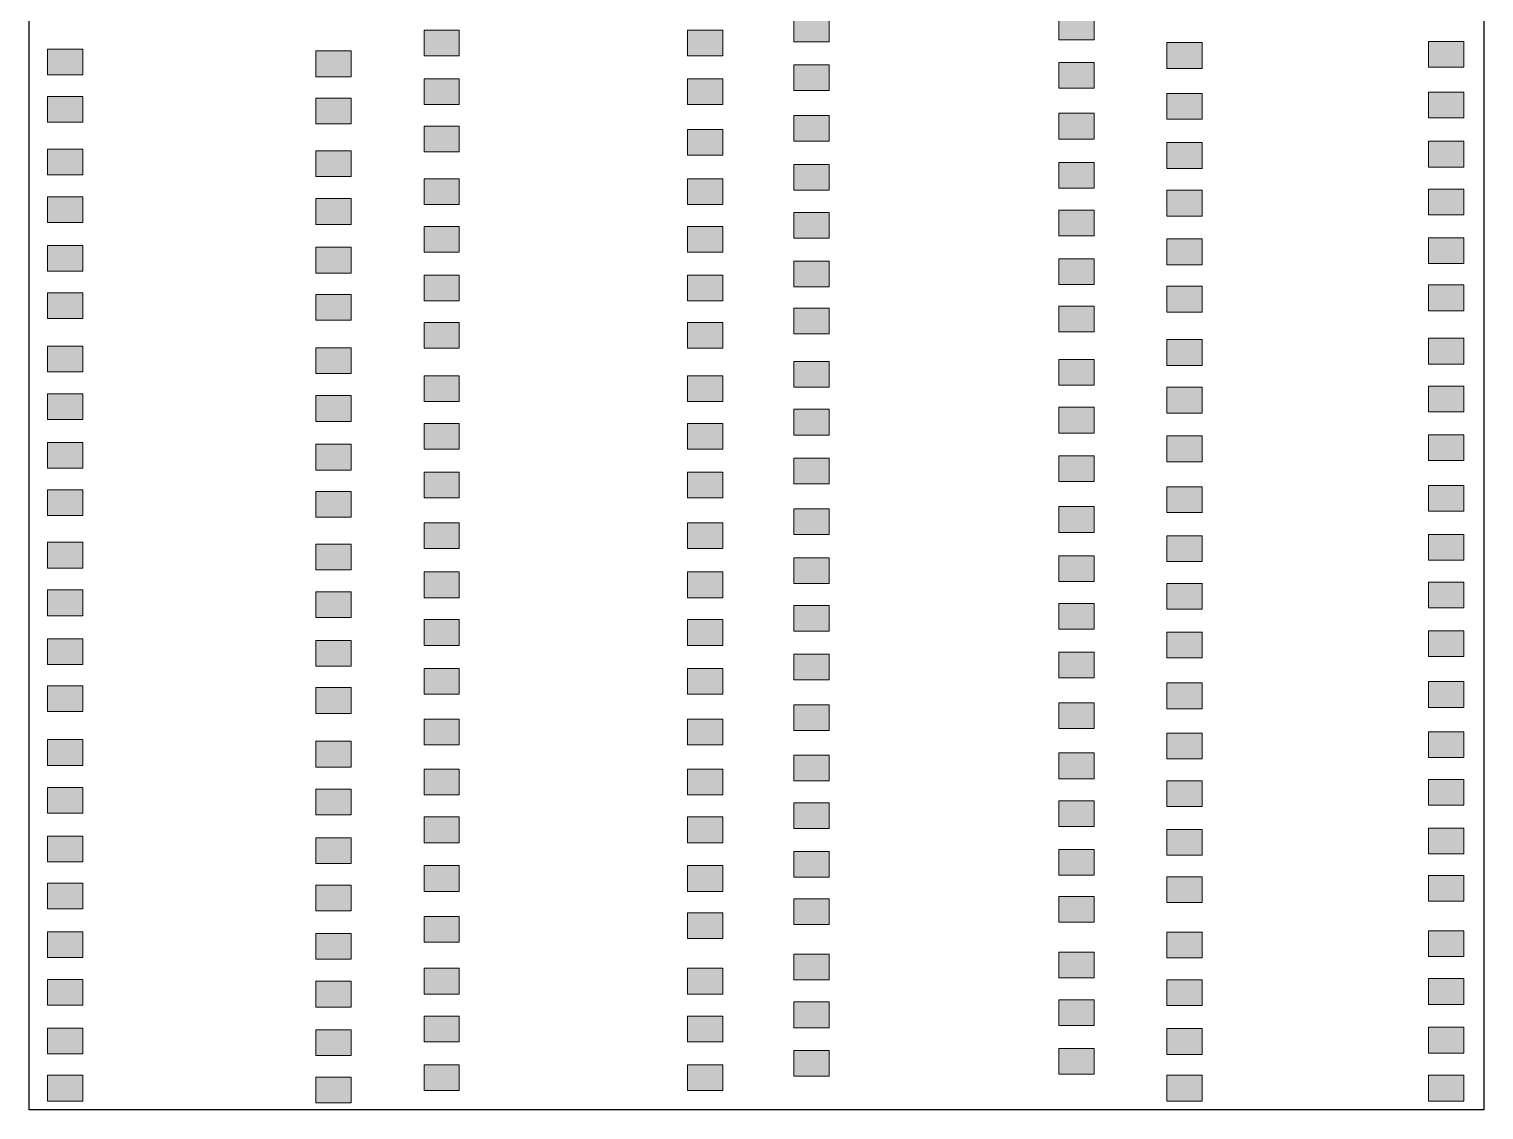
# Model space of a CAD drawing. Header units: inches. Extents: x 31 to 178, y -251 to -34.
# Drawn here: x 30.8 to 177.9, y -251.1 to -141.7 of the extents above; entities that cross this region are included whole.
import ezdxf

# ---------------------------------------------------------------- set-up
doc = ezdxf.new("R2010")
doc.units = ezdxf.units.IN
doc.header["$MEASUREMENT"] = 0
doc.layers.add('Capa 1', color=7, linetype='Continuous')
picture_1 = doc.add_image_def('image1.jpg', size_in_pixel=(572, 822))

msp = doc.modelspace()

# ---------------------------------------------------------------- hatches: boundary and pattern name
at = {"layer": 'Capa 1', "true_color": 0xfefefe}
h = msp.add_hatch(color=7, dxfattribs=at)
h.dxf.hatch_style = 2
h.paths.add_polyline_path([(111.68, -143.01), (108.11, -143.01), (108.11, -140.4), (111.68, -140.4)])
h = msp.add_hatch(color=7, dxfattribs=at)
h.dxf.hatch_style = 2
h.paths.add_polyline_path([(138.49, -142.8), (134.92, -142.8), (134.92, -140.19), (138.49, -140.19)])
h = msp.add_hatch(color=7, dxfattribs=at)
h.dxf.hatch_style = 2
h.paths.add_polyline_path([(74.28, -144.44), (70.71, -144.44), (70.71, -141.84), (74.28, -141.84)])
h = msp.add_hatch(color=7, dxfattribs=at)
h.dxf.hatch_style = 2
h.paths.add_polyline_path([(100.92, -144.44), (97.35, -144.44), (97.35, -141.84), (100.92, -141.84)])
h = msp.add_hatch(color=7, dxfattribs=at)
h.dxf.hatch_style = 2
h.paths.add_polyline_path([(36.2, -146.37), (32.63, -146.37), (32.63, -143.76), (36.2, -143.76)])
h = msp.add_hatch(color=7, dxfattribs=at)
h.dxf.hatch_style = 2
h.paths.add_polyline_path([(63.34, -146.55), (59.77, -146.55), (59.77, -143.94), (63.34, -143.94)])
h = msp.add_hatch(color=7, dxfattribs=at)
h.dxf.hatch_style = 2
h.paths.add_polyline_path([(149.42, -145.71), (145.85, -145.71), (145.85, -143.1), (149.42, -143.1)])
h = msp.add_hatch(color=7, dxfattribs=at)
h.dxf.hatch_style = 2
h.paths.add_polyline_path([(175.88, -145.58), (172.31, -145.58), (172.31, -142.97), (175.88, -142.97)])
h = msp.add_hatch(color=7, dxfattribs=at)
h.dxf.hatch_style = 2
h.paths.add_polyline_path([(111.68, -147.93), (108.11, -147.93), (108.11, -145.33), (111.68, -145.33)])
h = msp.add_hatch(color=7, dxfattribs=at)
h.dxf.hatch_style = 2
h.paths.add_polyline_path([(138.49, -147.72), (134.92, -147.72), (134.92, -145.11), (138.49, -145.11)])
h = msp.add_hatch(color=7, dxfattribs=at)
h.dxf.hatch_style = 2
h.paths.add_polyline_path([(74.28, -149.36), (70.71, -149.36), (70.71, -146.76), (74.28, -146.76)])
h = msp.add_hatch(color=7, dxfattribs=at)
h.dxf.hatch_style = 2
h.paths.add_polyline_path([(100.92, -149.36), (97.35, -149.36), (97.35, -146.76), (100.92, -146.76)])
h = msp.add_hatch(color=7, dxfattribs=at)
h.dxf.hatch_style = 2
h.paths.add_polyline_path([(36.2, -151.14), (32.63, -151.14), (32.63, -148.54), (36.2, -148.54)])
h = msp.add_hatch(color=7, dxfattribs=at)
h.dxf.hatch_style = 2
h.paths.add_polyline_path([(149.42, -150.84), (145.85, -150.84), (145.85, -148.23), (149.42, -148.23)])
h = msp.add_hatch(color=7, dxfattribs=at)
h.dxf.hatch_style = 2
h.paths.add_polyline_path([(175.88, -150.71), (172.31, -150.71), (172.31, -148.1), (175.88, -148.1)])
h = msp.add_hatch(color=7, dxfattribs=at)
h.dxf.hatch_style = 2
h.paths.add_polyline_path([(63.34, -151.32), (59.77, -151.32), (59.77, -148.72), (63.34, -148.72)])
h = msp.add_hatch(color=7, dxfattribs=at)
h.dxf.hatch_style = 2
h.paths.add_polyline_path([(74.28, -154.14), (70.71, -154.14), (70.71, -151.54), (74.28, -151.54)])
h = msp.add_hatch(color=7, dxfattribs=at)
h.dxf.hatch_style = 2
h.paths.add_polyline_path([(111.68, -153.06), (108.11, -153.06), (108.11, -150.46), (111.68, -150.46)])
h = msp.add_hatch(color=7, dxfattribs=at)
h.dxf.hatch_style = 2
h.paths.add_polyline_path([(138.49, -152.85), (134.92, -152.85), (134.92, -150.24), (138.49, -150.24)])
h = msp.add_hatch(color=7, dxfattribs=at)
h.dxf.hatch_style = 2
h.paths.add_polyline_path([(100.92, -154.5), (97.35, -154.5), (97.35, -151.89), (100.92, -151.89)])
h = msp.add_hatch(color=7, dxfattribs=at)
h.dxf.hatch_style = 2
h.paths.add_polyline_path([(36.2, -156.48), (32.63, -156.48), (32.63, -153.87), (36.2, -153.87)])
h = msp.add_hatch(color=7, dxfattribs=at)
h.dxf.hatch_style = 2
h.paths.add_polyline_path([(63.34, -156.65), (59.77, -156.65), (59.77, -154.05), (63.34, -154.05)])
h = msp.add_hatch(color=7, dxfattribs=at)
h.dxf.hatch_style = 2
h.paths.add_polyline_path([(149.42, -155.82), (145.85, -155.82), (145.85, -153.21), (149.42, -153.21)])
h = msp.add_hatch(color=7, dxfattribs=at)
h.dxf.hatch_style = 2
h.paths.add_polyline_path([(175.88, -155.69), (172.31, -155.69), (172.31, -153.08), (175.88, -153.08)])
h = msp.add_hatch(color=7, dxfattribs=at)
h.dxf.hatch_style = 2
h.paths.add_polyline_path([(111.68, -158.04), (108.11, -158.04), (108.11, -155.43), (111.68, -155.43)])
h = msp.add_hatch(color=7, dxfattribs=at)
h.dxf.hatch_style = 2
h.paths.add_polyline_path([(138.49, -157.83), (134.92, -157.83), (134.92, -155.22), (138.49, -155.22)])
h = msp.add_hatch(color=7, dxfattribs=at)
h.dxf.hatch_style = 2
h.paths.add_polyline_path([(74.28, -159.47), (70.71, -159.47), (70.71, -156.87), (74.28, -156.87)])
h = msp.add_hatch(color=7, dxfattribs=at)
h.dxf.hatch_style = 2
h.paths.add_polyline_path([(100.92, -159.47), (97.35, -159.47), (97.35, -156.87), (100.92, -156.87)])
h = msp.add_hatch(color=7, dxfattribs=at)
h.dxf.hatch_style = 2
h.paths.add_polyline_path([(36.2, -161.31), (32.63, -161.31), (32.63, -158.7), (36.2, -158.7)])
h = msp.add_hatch(color=7, dxfattribs=at)
h.dxf.hatch_style = 2
h.paths.add_polyline_path([(63.34, -161.49), (59.77, -161.49), (59.77, -158.88), (63.34, -158.88)])
h = msp.add_hatch(color=7, dxfattribs=at)
h.dxf.hatch_style = 2
h.paths.add_polyline_path([(149.42, -160.65), (145.85, -160.65), (145.85, -158.04), (149.42, -158.04)])
h = msp.add_hatch(color=7, dxfattribs=at)
h.dxf.hatch_style = 2
h.paths.add_polyline_path([(175.88, -160.52), (172.31, -160.52), (172.31, -157.91), (175.88, -157.91)])
h = msp.add_hatch(color=7, dxfattribs=at)
h.dxf.hatch_style = 2
h.paths.add_polyline_path([(111.68, -162.87), (108.11, -162.87), (108.11, -160.27), (111.68, -160.27)])
h = msp.add_hatch(color=7, dxfattribs=at)
h.dxf.hatch_style = 2
h.paths.add_polyline_path([(138.49, -162.66), (134.92, -162.66), (134.92, -160.05), (138.49, -160.05)])
h = msp.add_hatch(color=7, dxfattribs=at)
h.dxf.hatch_style = 2
h.paths.add_polyline_path([(74.28, -164.3), (70.71, -164.3), (70.71, -161.7), (74.28, -161.7)])
h = msp.add_hatch(color=7, dxfattribs=at)
h.dxf.hatch_style = 2
h.paths.add_polyline_path([(100.92, -164.3), (97.35, -164.3), (97.35, -161.7), (100.92, -161.7)])
h = msp.add_hatch(color=7, dxfattribs=at)
h.dxf.hatch_style = 2
h.paths.add_polyline_path([(149.42, -165.57), (145.85, -165.57), (145.85, -162.96), (149.42, -162.96)])
h = msp.add_hatch(color=7, dxfattribs=at)
h.dxf.hatch_style = 2
h.paths.add_polyline_path([(175.88, -165.44), (172.31, -165.44), (172.31, -162.83), (175.88, -162.83)])
h = msp.add_hatch(color=7, dxfattribs=at)
h.dxf.hatch_style = 2
h.paths.add_polyline_path([(36.2, -166.23), (32.63, -166.23), (32.63, -163.62), (36.2, -163.62)])
h = msp.add_hatch(color=7, dxfattribs=at)
h.dxf.hatch_style = 2
h.paths.add_polyline_path([(63.34, -166.41), (59.77, -166.41), (59.77, -163.8), (63.34, -163.8)])
h = msp.add_hatch(color=7, dxfattribs=at)
h.dxf.hatch_style = 2
h.paths.add_polyline_path([(111.68, -167.79), (108.11, -167.79), (108.11, -165.19), (111.68, -165.19)])
h = msp.add_hatch(color=7, dxfattribs=at)
h.dxf.hatch_style = 2
h.paths.add_polyline_path([(138.49, -167.58), (134.92, -167.58), (134.92, -164.98), (138.49, -164.98)])
h = msp.add_hatch(color=7, dxfattribs=at)
h.dxf.hatch_style = 2
h.paths.add_polyline_path([(74.28, -169.23), (70.71, -169.23), (70.71, -166.62), (74.28, -166.62)])
h = msp.add_hatch(color=7, dxfattribs=at)
h.dxf.hatch_style = 2
h.paths.add_polyline_path([(100.92, -169.23), (97.35, -169.23), (97.35, -166.62), (100.92, -166.62)])
h = msp.add_hatch(color=7, dxfattribs=at)
h.dxf.hatch_style = 2
h.paths.add_polyline_path([(149.42, -170.35), (145.85, -170.35), (145.85, -167.74), (149.42, -167.74)])
h = msp.add_hatch(color=7, dxfattribs=at)
h.dxf.hatch_style = 2
h.paths.add_polyline_path([(175.88, -170.22), (172.31, -170.22), (172.31, -167.61), (175.88, -167.61)])
h = msp.add_hatch(color=7, dxfattribs=at)
h.dxf.hatch_style = 2
h.paths.add_polyline_path([(36.2, -171.01), (32.63, -171.01), (32.63, -168.4), (36.2, -168.4)])
h = msp.add_hatch(color=7, dxfattribs=at)
h.dxf.hatch_style = 2
h.paths.add_polyline_path([(63.34, -171.19), (59.77, -171.19), (59.77, -168.58), (63.34, -168.58)])
h = msp.add_hatch(color=7, dxfattribs=at)
h.dxf.hatch_style = 2
h.paths.add_polyline_path([(111.68, -172.57), (108.11, -172.57), (108.11, -169.97), (111.68, -169.97)])
h = msp.add_hatch(color=7, dxfattribs=at)
h.dxf.hatch_style = 2
h.paths.add_polyline_path([(138.49, -172.36), (134.92, -172.36), (134.92, -169.75), (138.49, -169.75)])
h = msp.add_hatch(color=7, dxfattribs=at)
h.dxf.hatch_style = 2
h.paths.add_polyline_path([(74.28, -174.01), (70.71, -174.01), (70.71, -171.4), (74.28, -171.4)])
h = msp.add_hatch(color=7, dxfattribs=at)
h.dxf.hatch_style = 2
h.paths.add_polyline_path([(100.92, -174.01), (97.35, -174.01), (97.35, -171.4), (100.92, -171.4)])
h = msp.add_hatch(color=7, dxfattribs=at)
h.dxf.hatch_style = 2
h.paths.add_polyline_path([(149.42, -175.75), (145.85, -175.75), (145.85, -173.14), (149.42, -173.14)])
h = msp.add_hatch(color=7, dxfattribs=at)
h.dxf.hatch_style = 2
h.paths.add_polyline_path([(175.88, -175.62), (172.31, -175.62), (172.31, -173.01), (175.88, -173.01)])
h = msp.add_hatch(color=7, dxfattribs=at)
h.dxf.hatch_style = 2
h.paths.add_polyline_path([(36.2, -176.4), (32.63, -176.4), (32.63, -173.8), (36.2, -173.8)])
h = msp.add_hatch(color=7, dxfattribs=at)
h.dxf.hatch_style = 2
h.paths.add_polyline_path([(63.34, -176.58), (59.77, -176.58), (59.77, -173.98), (63.34, -173.98)])
h = msp.add_hatch(color=7, dxfattribs=at)
h.dxf.hatch_style = 2
h.paths.add_polyline_path([(111.68, -177.97), (108.11, -177.97), (108.11, -175.36), (111.68, -175.36)])
h = msp.add_hatch(color=7, dxfattribs=at)
h.dxf.hatch_style = 2
h.paths.add_polyline_path([(138.49, -177.76), (134.92, -177.76), (134.92, -175.15), (138.49, -175.15)])
h = msp.add_hatch(color=7, dxfattribs=at)
h.dxf.hatch_style = 2
h.paths.add_polyline_path([(74.28, -179.4), (70.71, -179.4), (70.71, -176.8), (74.28, -176.8)])
h = msp.add_hatch(color=7, dxfattribs=at)
h.dxf.hatch_style = 2
h.paths.add_polyline_path([(100.92, -179.4), (97.35, -179.4), (97.35, -176.8), (100.92, -176.8)])
h = msp.add_hatch(color=7, dxfattribs=at)
h.dxf.hatch_style = 2
h.paths.add_polyline_path([(149.42, -180.58), (145.85, -180.58), (145.85, -177.97), (149.42, -177.97)])
h = msp.add_hatch(color=7, dxfattribs=at)
h.dxf.hatch_style = 2
h.paths.add_polyline_path([(175.88, -180.45), (172.31, -180.45), (172.31, -177.84), (175.88, -177.84)])
h = msp.add_hatch(color=7, dxfattribs=at)
h.dxf.hatch_style = 2
h.paths.add_polyline_path([(36.2, -181.24), (32.63, -181.24), (32.63, -178.63), (36.2, -178.63)])
h = msp.add_hatch(color=7, dxfattribs=at)
h.dxf.hatch_style = 2
h.paths.add_polyline_path([(63.34, -181.41), (59.77, -181.41), (59.77, -178.81), (63.34, -178.81)])
h = msp.add_hatch(color=7, dxfattribs=at)
h.dxf.hatch_style = 2
h.paths.add_polyline_path([(111.68, -182.8), (108.11, -182.8), (108.11, -180.19), (111.68, -180.19)])
h = msp.add_hatch(color=7, dxfattribs=at)
h.dxf.hatch_style = 2
h.paths.add_polyline_path([(138.49, -182.59), (134.92, -182.59), (134.92, -179.98), (138.49, -179.98)])
h = msp.add_hatch(color=7, dxfattribs=at)
h.dxf.hatch_style = 2
h.paths.add_polyline_path([(74.28, -184.23), (70.71, -184.23), (70.71, -181.63), (74.28, -181.63)])
h = msp.add_hatch(color=7, dxfattribs=at)
h.dxf.hatch_style = 2
h.paths.add_polyline_path([(100.92, -184.23), (97.35, -184.23), (97.35, -181.63), (100.92, -181.63)])
h = msp.add_hatch(color=7, dxfattribs=at)
h.dxf.hatch_style = 2
h.paths.add_polyline_path([(36.2, -186.16), (32.63, -186.16), (32.63, -183.55), (36.2, -183.55)])
h = msp.add_hatch(color=7, dxfattribs=at)
h.dxf.hatch_style = 2
h.paths.add_polyline_path([(63.34, -186.34), (59.77, -186.34), (59.77, -183.73), (63.34, -183.73)])
h = msp.add_hatch(color=7, dxfattribs=at)
h.dxf.hatch_style = 2
h.paths.add_polyline_path([(149.42, -185.5), (145.85, -185.5), (145.85, -182.89), (149.42, -182.89)])
h = msp.add_hatch(color=7, dxfattribs=at)
h.dxf.hatch_style = 2
h.paths.add_polyline_path([(175.88, -185.37), (172.31, -185.37), (172.31, -182.76), (175.88, -182.76)])
h = msp.add_hatch(color=7, dxfattribs=at)
h.dxf.hatch_style = 2
h.paths.add_polyline_path([(111.68, -187.72), (108.11, -187.72), (108.11, -185.12), (111.68, -185.12)])
h = msp.add_hatch(color=7, dxfattribs=at)
h.dxf.hatch_style = 2
h.paths.add_polyline_path([(138.49, -187.51), (134.92, -187.51), (134.92, -184.9), (138.49, -184.9)])
h = msp.add_hatch(color=7, dxfattribs=at)
h.dxf.hatch_style = 2
h.paths.add_polyline_path([(74.28, -189.16), (70.71, -189.16), (70.71, -186.55), (74.28, -186.55)])
h = msp.add_hatch(color=7, dxfattribs=at)
h.dxf.hatch_style = 2
h.paths.add_polyline_path([(100.92, -189.16), (97.35, -189.16), (97.35, -186.55), (100.92, -186.55)])
h = msp.add_hatch(color=7, dxfattribs=at)
h.dxf.hatch_style = 2
h.paths.add_polyline_path([(36.2, -190.94), (32.63, -190.94), (32.63, -188.33), (36.2, -188.33)])
h = msp.add_hatch(color=7, dxfattribs=at)
h.dxf.hatch_style = 2
h.paths.add_polyline_path([(149.42, -190.63), (145.85, -190.63), (145.85, -188.02), (149.42, -188.02)])
h = msp.add_hatch(color=7, dxfattribs=at)
h.dxf.hatch_style = 2
h.paths.add_polyline_path([(175.88, -190.5), (172.31, -190.5), (172.31, -187.89), (175.88, -187.89)])
h = msp.add_hatch(color=7, dxfattribs=at)
h.dxf.hatch_style = 2
h.paths.add_polyline_path([(63.34, -191.12), (59.77, -191.12), (59.77, -188.51), (63.34, -188.51)])
h = msp.add_hatch(color=7, dxfattribs=at)
h.dxf.hatch_style = 2
h.paths.add_polyline_path([(111.68, -192.85), (108.11, -192.85), (108.11, -190.25), (111.68, -190.25)])
h = msp.add_hatch(color=7, dxfattribs=at)
h.dxf.hatch_style = 2
h.paths.add_polyline_path([(138.49, -192.64), (134.92, -192.64), (134.92, -190.04), (138.49, -190.04)])
h = msp.add_hatch(color=7, dxfattribs=at)
h.dxf.hatch_style = 2
h.paths.add_polyline_path([(74.28, -194.29), (70.71, -194.29), (70.71, -191.68), (74.28, -191.68)])
h = msp.add_hatch(color=7, dxfattribs=at)
h.dxf.hatch_style = 2
h.paths.add_polyline_path([(100.92, -194.29), (97.35, -194.29), (97.35, -191.68), (100.92, -191.68)])
h = msp.add_hatch(color=7, dxfattribs=at)
h.dxf.hatch_style = 2
h.paths.add_polyline_path([(36.2, -196.25), (32.63, -196.25), (32.63, -193.64), (36.2, -193.64)])
h = msp.add_hatch(color=7, dxfattribs=at)
h.dxf.hatch_style = 2
h.paths.add_polyline_path([(63.34, -196.43), (59.77, -196.43), (59.77, -193.82), (63.34, -193.82)])
h = msp.add_hatch(color=7, dxfattribs=at)
h.dxf.hatch_style = 2
h.paths.add_polyline_path([(149.42, -195.59), (145.85, -195.59), (145.85, -192.98), (149.42, -192.98)])
h = msp.add_hatch(color=7, dxfattribs=at)
h.dxf.hatch_style = 2
h.paths.add_polyline_path([(175.88, -195.46), (172.31, -195.46), (172.31, -192.85), (175.88, -192.85)])
h = msp.add_hatch(color=7, dxfattribs=at)
h.dxf.hatch_style = 2
h.paths.add_polyline_path([(111.68, -197.81), (108.11, -197.81), (108.11, -195.21), (111.68, -195.21)])
h = msp.add_hatch(color=7, dxfattribs=at)
h.dxf.hatch_style = 2
h.paths.add_polyline_path([(138.49, -197.6), (134.92, -197.6), (134.92, -195), (138.49, -195)])
h = msp.add_hatch(color=7, dxfattribs=at)
h.dxf.hatch_style = 2
h.paths.add_polyline_path([(74.28, -199.25), (70.71, -199.25), (70.71, -196.64), (74.28, -196.64)])
h = msp.add_hatch(color=7, dxfattribs=at)
h.dxf.hatch_style = 2
h.paths.add_polyline_path([(100.92, -199.25), (97.35, -199.25), (97.35, -196.64), (100.92, -196.64)])
h = msp.add_hatch(color=7, dxfattribs=at)
h.dxf.hatch_style = 2
h.paths.add_polyline_path([(36.2, -201.08), (32.63, -201.08), (32.63, -198.47), (36.2, -198.47)])
h = msp.add_hatch(color=7, dxfattribs=at)
h.dxf.hatch_style = 2
h.paths.add_polyline_path([(63.34, -201.26), (59.77, -201.26), (59.77, -198.65), (63.34, -198.65)])
h = msp.add_hatch(color=7, dxfattribs=at)
h.dxf.hatch_style = 2
h.paths.add_polyline_path([(149.42, -200.42), (145.85, -200.42), (145.85, -197.82), (149.42, -197.82)])
h = msp.add_hatch(color=7, dxfattribs=at)
h.dxf.hatch_style = 2
h.paths.add_polyline_path([(175.88, -200.29), (172.31, -200.29), (172.31, -197.69), (175.88, -197.69)])
h = msp.add_hatch(color=7, dxfattribs=at)
h.dxf.hatch_style = 2
h.paths.add_polyline_path([(111.68, -202.65), (108.11, -202.65), (108.11, -200.04), (111.68, -200.04)])
h = msp.add_hatch(color=7, dxfattribs=at)
h.dxf.hatch_style = 2
h.paths.add_polyline_path([(138.49, -202.43), (134.92, -202.43), (134.92, -199.83), (138.49, -199.83)])
h = msp.add_hatch(color=7, dxfattribs=at)
h.dxf.hatch_style = 2
h.paths.add_polyline_path([(74.28, -204.08), (70.71, -204.08), (70.71, -201.47), (74.28, -201.47)])
h = msp.add_hatch(color=7, dxfattribs=at)
h.dxf.hatch_style = 2
h.paths.add_polyline_path([(100.92, -204.08), (97.35, -204.08), (97.35, -201.47), (100.92, -201.47)])
h = msp.add_hatch(color=7, dxfattribs=at)
h.dxf.hatch_style = 2
h.paths.add_polyline_path([(149.42, -205.34), (145.85, -205.34), (145.85, -202.74), (149.42, -202.74)])
h = msp.add_hatch(color=7, dxfattribs=at)
h.dxf.hatch_style = 2
h.paths.add_polyline_path([(175.88, -205.21), (172.31, -205.21), (172.31, -202.61), (175.88, -202.61)])
h = msp.add_hatch(color=7, dxfattribs=at)
h.dxf.hatch_style = 2
h.paths.add_polyline_path([(36.2, -206), (32.63, -206), (32.63, -203.4), (36.2, -203.4)])
h = msp.add_hatch(color=7, dxfattribs=at)
h.dxf.hatch_style = 2
h.paths.add_polyline_path([(63.34, -206.18), (59.77, -206.18), (59.77, -203.58), (63.34, -203.58)])
h = msp.add_hatch(color=7, dxfattribs=at)
h.dxf.hatch_style = 2
h.paths.add_polyline_path([(111.68, -207.57), (108.11, -207.57), (108.11, -204.96), (111.68, -204.96)])
h = msp.add_hatch(color=7, dxfattribs=at)
h.dxf.hatch_style = 2
h.paths.add_polyline_path([(138.49, -207.36), (134.92, -207.36), (134.92, -204.75), (138.49, -204.75)])
h = msp.add_hatch(color=7, dxfattribs=at)
h.dxf.hatch_style = 2
h.paths.add_polyline_path([(74.28, -209), (70.71, -209), (70.71, -206.4), (74.28, -206.4)])
h = msp.add_hatch(color=7, dxfattribs=at)
h.dxf.hatch_style = 2
h.paths.add_polyline_path([(100.92, -209), (97.35, -209), (97.35, -206.4), (100.92, -206.4)])
h = msp.add_hatch(color=7, dxfattribs=at)
h.dxf.hatch_style = 2
h.paths.add_polyline_path([(36.2, -210.78), (32.63, -210.78), (32.63, -208.18), (36.2, -208.18)])
h = msp.add_hatch(color=7, dxfattribs=at)
h.dxf.hatch_style = 2
h.paths.add_polyline_path([(63.34, -210.96), (59.77, -210.96), (59.77, -208.35), (63.34, -208.35)])
h = msp.add_hatch(color=7, dxfattribs=at)
h.dxf.hatch_style = 2
h.paths.add_polyline_path([(149.42, -210.48), (145.85, -210.48), (145.85, -207.87), (149.42, -207.87)])
h = msp.add_hatch(color=7, dxfattribs=at)
h.dxf.hatch_style = 2
h.paths.add_polyline_path([(175.88, -210.35), (172.31, -210.35), (172.31, -207.74), (175.88, -207.74)])
h = msp.add_hatch(color=7, dxfattribs=at)
h.dxf.hatch_style = 2
h.paths.add_polyline_path([(111.68, -212.7), (108.11, -212.7), (108.11, -210.09), (111.68, -210.09)])
h = msp.add_hatch(color=7, dxfattribs=at)
h.dxf.hatch_style = 2
h.paths.add_polyline_path([(138.49, -212.49), (134.92, -212.49), (134.92, -209.88), (138.49, -209.88)])
h = msp.add_hatch(color=7, dxfattribs=at)
h.dxf.hatch_style = 2
h.paths.add_polyline_path([(74.28, -214.13), (70.71, -214.13), (70.71, -211.53), (74.28, -211.53)])
h = msp.add_hatch(color=7, dxfattribs=at)
h.dxf.hatch_style = 2
h.paths.add_polyline_path([(100.92, -214.13), (97.35, -214.13), (97.35, -211.53), (100.92, -211.53)])
h = msp.add_hatch(color=7, dxfattribs=at)
h.dxf.hatch_style = 2
h.paths.add_polyline_path([(149.42, -215.55), (145.85, -215.55), (145.85, -212.95), (149.42, -212.95)])
h = msp.add_hatch(color=7, dxfattribs=at)
h.dxf.hatch_style = 2
h.paths.add_polyline_path([(175.88, -215.42), (172.31, -215.42), (172.31, -212.82), (175.88, -212.82)])
h = msp.add_hatch(color=7, dxfattribs=at)
h.dxf.hatch_style = 2
h.paths.add_polyline_path([(36.2, -216.21), (32.63, -216.21), (32.63, -213.6), (36.2, -213.6)])
h = msp.add_hatch(color=7, dxfattribs=at)
h.dxf.hatch_style = 2
h.paths.add_polyline_path([(63.34, -216.39), (59.77, -216.39), (59.77, -213.78), (63.34, -213.78)])
h = msp.add_hatch(color=7, dxfattribs=at)
h.dxf.hatch_style = 2
h.paths.add_polyline_path([(111.68, -217.78), (108.11, -217.78), (108.11, -215.17), (111.68, -215.17)])
h = msp.add_hatch(color=7, dxfattribs=at)
h.dxf.hatch_style = 2
h.paths.add_polyline_path([(138.49, -217.56), (134.92, -217.56), (134.92, -214.96), (138.49, -214.96)])
h = msp.add_hatch(color=7, dxfattribs=at)
h.dxf.hatch_style = 2
h.paths.add_polyline_path([(74.28, -219.21), (70.71, -219.21), (70.71, -216.6), (74.28, -216.6)])
h = msp.add_hatch(color=7, dxfattribs=at)
h.dxf.hatch_style = 2
h.paths.add_polyline_path([(100.92, -219.21), (97.35, -219.21), (97.35, -216.6), (100.92, -216.6)])
h = msp.add_hatch(color=7, dxfattribs=at)
h.dxf.hatch_style = 2
h.paths.add_polyline_path([(149.42, -220.38), (145.85, -220.38), (145.85, -217.78), (149.42, -217.78)])
h = msp.add_hatch(color=7, dxfattribs=at)
h.dxf.hatch_style = 2
h.paths.add_polyline_path([(175.88, -220.25), (172.31, -220.25), (172.31, -217.65), (175.88, -217.65)])
h = msp.add_hatch(color=7, dxfattribs=at)
h.dxf.hatch_style = 2
h.paths.add_polyline_path([(36.2, -221.04), (32.63, -221.04), (32.63, -218.44), (36.2, -218.44)])
h = msp.add_hatch(color=7, dxfattribs=at)
h.dxf.hatch_style = 2
h.paths.add_polyline_path([(63.34, -221.22), (59.77, -221.22), (59.77, -218.62), (63.34, -218.62)])
h = msp.add_hatch(color=7, dxfattribs=at)
h.dxf.hatch_style = 2
h.paths.add_polyline_path([(111.68, -222.61), (108.11, -222.61), (108.11, -220), (111.68, -220)])
h = msp.add_hatch(color=7, dxfattribs=at)
h.dxf.hatch_style = 2
h.paths.add_polyline_path([(138.49, -222.39), (134.92, -222.39), (134.92, -219.79), (138.49, -219.79)])
h = msp.add_hatch(color=7, dxfattribs=at)
h.dxf.hatch_style = 2
h.paths.add_polyline_path([(74.28, -224.04), (70.71, -224.04), (70.71, -221.43), (74.28, -221.43)])
h = msp.add_hatch(color=7, dxfattribs=at)
h.dxf.hatch_style = 2
h.paths.add_polyline_path([(100.92, -224.04), (97.35, -224.04), (97.35, -221.43), (100.92, -221.43)])
h = msp.add_hatch(color=7, dxfattribs=at)
h.dxf.hatch_style = 2
h.paths.add_polyline_path([(36.2, -225.96), (32.63, -225.96), (32.63, -223.36), (36.2, -223.36)])
h = msp.add_hatch(color=7, dxfattribs=at)
h.dxf.hatch_style = 2
h.paths.add_polyline_path([(63.34, -226.14), (59.77, -226.14), (59.77, -223.54), (63.34, -223.54)])
h = msp.add_hatch(color=7, dxfattribs=at)
h.dxf.hatch_style = 2
h.paths.add_polyline_path([(149.42, -225.31), (145.85, -225.31), (145.85, -222.7), (149.42, -222.7)])
h = msp.add_hatch(color=7, dxfattribs=at)
h.dxf.hatch_style = 2
h.paths.add_polyline_path([(175.88, -225.17), (172.31, -225.17), (172.31, -222.57), (175.88, -222.57)])
h = msp.add_hatch(color=7, dxfattribs=at)
h.dxf.hatch_style = 2
h.paths.add_polyline_path([(111.68, -227.53), (108.11, -227.53), (108.11, -224.92), (111.68, -224.92)])
h = msp.add_hatch(color=7, dxfattribs=at)
h.dxf.hatch_style = 2
h.paths.add_polyline_path([(138.49, -227.32), (134.92, -227.32), (134.92, -224.71), (138.49, -224.71)])
h = msp.add_hatch(color=7, dxfattribs=at)
h.dxf.hatch_style = 2
h.paths.add_polyline_path([(74.28, -228.96), (70.71, -228.96), (70.71, -226.36), (74.28, -226.36)])
h = msp.add_hatch(color=7, dxfattribs=at)
h.dxf.hatch_style = 2
h.paths.add_polyline_path([(100.92, -228.96), (97.35, -228.96), (97.35, -226.36), (100.92, -226.36)])
h = msp.add_hatch(color=7, dxfattribs=at)
h.dxf.hatch_style = 2
h.paths.add_polyline_path([(149.42, -230.08), (145.85, -230.08), (145.85, -227.48), (149.42, -227.48)])
h = msp.add_hatch(color=7, dxfattribs=at)
h.dxf.hatch_style = 2
h.paths.add_polyline_path([(175.88, -229.95), (172.31, -229.95), (172.31, -227.35), (175.88, -227.35)])
h = msp.add_hatch(color=7, dxfattribs=at)
h.dxf.hatch_style = 2
h.paths.add_polyline_path([(36.2, -230.74), (32.63, -230.74), (32.63, -228.14), (36.2, -228.14)])
h = msp.add_hatch(color=7, dxfattribs=at)
h.dxf.hatch_style = 2
h.paths.add_polyline_path([(63.34, -230.92), (59.77, -230.92), (59.77, -228.32), (63.34, -228.32)])
h = msp.add_hatch(color=7, dxfattribs=at)
h.dxf.hatch_style = 2
h.paths.add_polyline_path([(138.49, -232.09), (134.92, -232.09), (134.92, -229.49), (138.49, -229.49)])
h = msp.add_hatch(color=7, dxfattribs=at)
h.dxf.hatch_style = 2
h.paths.add_polyline_path([(111.68, -232.31), (108.11, -232.31), (108.11, -229.7), (111.68, -229.7)])
h = msp.add_hatch(color=7, dxfattribs=at)
h.dxf.hatch_style = 2
h.paths.add_polyline_path([(74.28, -234.09), (70.71, -234.09), (70.71, -231.49), (74.28, -231.49)])
h = msp.add_hatch(color=7, dxfattribs=at)
h.dxf.hatch_style = 2
h.paths.add_polyline_path([(100.92, -233.74), (97.35, -233.74), (97.35, -231.14), (100.92, -231.14)])
h = msp.add_hatch(color=7, dxfattribs=at)
h.dxf.hatch_style = 2
h.paths.add_polyline_path([(36.2, -235.65), (32.63, -235.65), (32.63, -233.04), (36.2, -233.04)])
h = msp.add_hatch(color=7, dxfattribs=at)
h.dxf.hatch_style = 2
h.paths.add_polyline_path([(63.34, -235.83), (59.77, -235.83), (59.77, -233.22), (63.34, -233.22)])
h = msp.add_hatch(color=7, dxfattribs=at)
h.dxf.hatch_style = 2
h.paths.add_polyline_path([(149.42, -235.69), (145.85, -235.69), (145.85, -233.09), (149.42, -233.09)])
h = msp.add_hatch(color=7, dxfattribs=at)
h.dxf.hatch_style = 2
h.paths.add_polyline_path([(175.88, -235.56), (172.31, -235.56), (172.31, -232.96), (175.88, -232.96)])
h = msp.add_hatch(color=7, dxfattribs=at)
h.dxf.hatch_style = 2
h.paths.add_polyline_path([(111.68, -237.92), (108.11, -237.92), (108.11, -235.31), (111.68, -235.31)])
h = msp.add_hatch(color=7, dxfattribs=at)
h.dxf.hatch_style = 2
h.paths.add_polyline_path([(138.49, -237.7), (134.92, -237.7), (134.92, -235.1), (138.49, -235.1)])
h = msp.add_hatch(color=7, dxfattribs=at)
h.dxf.hatch_style = 2
h.paths.add_polyline_path([(74.28, -239.35), (70.71, -239.35), (70.71, -236.74), (74.28, -236.74)])
h = msp.add_hatch(color=7, dxfattribs=at)
h.dxf.hatch_style = 2
h.paths.add_polyline_path([(100.92, -239.35), (97.35, -239.35), (97.35, -236.74), (100.92, -236.74)])
h = msp.add_hatch(color=7, dxfattribs=at)
h.dxf.hatch_style = 2
h.paths.add_polyline_path([(36.2, -240.48), (32.63, -240.48), (32.63, -237.87), (36.2, -237.87)])
h = msp.add_hatch(color=7, dxfattribs=at)
h.dxf.hatch_style = 2
h.paths.add_polyline_path([(63.34, -240.66), (59.77, -240.66), (59.77, -238.05), (63.34, -238.05)])
h = msp.add_hatch(color=7, dxfattribs=at)
h.dxf.hatch_style = 2
h.paths.add_polyline_path([(149.42, -240.52), (145.85, -240.52), (145.85, -237.92), (149.42, -237.92)])
h = msp.add_hatch(color=7, dxfattribs=at)
h.dxf.hatch_style = 2
h.paths.add_polyline_path([(175.88, -240.39), (172.31, -240.39), (172.31, -237.79), (175.88, -237.79)])
h = msp.add_hatch(color=7, dxfattribs=at)
h.dxf.hatch_style = 2
h.paths.add_polyline_path([(111.68, -242.75), (108.11, -242.75), (108.11, -240.14), (111.68, -240.14)])
h = msp.add_hatch(color=7, dxfattribs=at)
h.dxf.hatch_style = 2
h.paths.add_polyline_path([(138.49, -242.53), (134.92, -242.53), (134.92, -239.93), (138.49, -239.93)])
h = msp.add_hatch(color=7, dxfattribs=at)
h.dxf.hatch_style = 2
h.paths.add_polyline_path([(36.2, -245.4), (32.63, -245.4), (32.63, -242.79), (36.2, -242.79)])
h = msp.add_hatch(color=7, dxfattribs=at)
h.dxf.hatch_style = 2
h.paths.add_polyline_path([(74.28, -244.18), (70.71, -244.18), (70.71, -241.58), (74.28, -241.58)])
h = msp.add_hatch(color=7, dxfattribs=at)
h.dxf.hatch_style = 2
h.paths.add_polyline_path([(100.92, -244.18), (97.35, -244.18), (97.35, -241.58), (100.92, -241.58)])
h = msp.add_hatch(color=7, dxfattribs=at)
h.dxf.hatch_style = 2
h.paths.add_polyline_path([(175.88, -245.32), (172.31, -245.32), (172.31, -242.71), (175.88, -242.71)])
h = msp.add_hatch(color=7, dxfattribs=at)
h.dxf.hatch_style = 2
h.paths.add_polyline_path([(63.34, -245.58), (59.77, -245.58), (59.77, -242.97), (63.34, -242.97)])
h = msp.add_hatch(color=7, dxfattribs=at)
h.dxf.hatch_style = 2
h.paths.add_polyline_path([(149.42, -245.45), (145.85, -245.45), (145.85, -242.84), (149.42, -242.84)])
h = msp.add_hatch(color=7, dxfattribs=at)
h.dxf.hatch_style = 2
h.paths.add_polyline_path([(111.68, -247.67), (108.11, -247.67), (108.11, -245.07), (111.68, -245.07)])
h = msp.add_hatch(color=7, dxfattribs=at)
h.dxf.hatch_style = 2
h.paths.add_polyline_path([(138.49, -247.46), (134.92, -247.46), (134.92, -244.85), (138.49, -244.85)])
h = msp.add_hatch(color=7, dxfattribs=at)
h.dxf.hatch_style = 2
h.paths.add_polyline_path([(74.28, -249.1), (70.71, -249.1), (70.71, -246.5), (74.28, -246.5)])
h = msp.add_hatch(color=7, dxfattribs=at)
h.dxf.hatch_style = 2
h.paths.add_polyline_path([(100.92, -249.1), (97.35, -249.1), (97.35, -246.5), (100.92, -246.5)])
h = msp.add_hatch(color=7, dxfattribs=at)
h.dxf.hatch_style = 2
h.paths.add_polyline_path([(36.2, -250.18), (32.63, -250.18), (32.63, -247.57), (36.2, -247.57)])
h = msp.add_hatch(color=7, dxfattribs=at)
h.dxf.hatch_style = 2
h.paths.add_polyline_path([(63.34, -250.36), (59.77, -250.36), (59.77, -247.75), (63.34, -247.75)])
h = msp.add_hatch(color=7, dxfattribs=at)
h.dxf.hatch_style = 2
h.paths.add_polyline_path([(149.42, -250.18), (145.85, -250.18), (145.85, -247.57), (149.42, -247.57)])
h = msp.add_hatch(color=7, dxfattribs=at)
h.dxf.hatch_style = 2
h.paths.add_polyline_path([(175.88, -250.18), (172.31, -250.18), (172.31, -247.57), (175.88, -247.57)])

# ---------------------------------------------------------------- linework, layer by layer
at = {"layer": 'Capa 1', "lineweight": 0}
for points in [[(30.76, -34.08), (30.76, -251.07)], [(177.92, -34.08), (177.92, -251.07)], [(111.68, -143.01), (108.11, -143.01), (108.11, -140.4), (111.68, -140.4), (111.68, -143.01)], [(138.49, -142.8), (134.92, -142.8), (134.92, -140.19), (138.49, -140.19), (138.49, -142.8)], [(74.28, -144.44), (70.71, -144.44), (70.71, -141.84), (74.28, -141.84), (74.28, -144.44)], [(100.92, -144.44), (97.35, -144.44), (97.35, -141.84), (100.92, -141.84), (100.92, -144.44)], [(36.2, -146.37), (32.63, -146.37), (32.63, -143.76), (36.2, -143.76), (36.2, -146.37)], [(63.34, -146.55), (59.77, -146.55), (59.77, -143.94), (63.34, -143.94), (63.34, -146.55)], [(149.42, -145.71), (145.85, -145.71), (145.85, -143.1), (149.42, -143.1), (149.42, -145.71)], [(175.88, -145.58), (172.31, -145.58), (172.31, -142.97), (175.88, -142.97), (175.88, -145.58)], [(111.68, -147.93), (108.11, -147.93), (108.11, -145.33), (111.68, -145.33), (111.68, -147.93)], [(138.49, -147.72), (134.92, -147.72), (134.92, -145.11), (138.49, -145.11), (138.49, -147.72)], [(74.28, -149.36), (70.71, -149.36), (70.71, -146.76), (74.28, -146.76), (74.28, -149.36)], [(100.92, -149.36), (97.35, -149.36), (97.35, -146.76), (100.92, -146.76), (100.92, -149.36)], [(36.2, -151.14), (32.63, -151.14), (32.63, -148.54), (36.2, -148.54), (36.2, -151.14)], [(149.42, -150.84), (145.85, -150.84), (145.85, -148.23), (149.42, -148.23), (149.42, -150.84)], [(175.88, -150.71), (172.31, -150.71), (172.31, -148.1), (175.88, -148.1), (175.88, -150.71)], [(63.34, -151.32), (59.77, -151.32), (59.77, -148.72), (63.34, -148.72), (63.34, -151.32)], [(74.28, -154.14), (70.71, -154.14), (70.71, -151.54), (74.28, -151.54), (74.28, -154.14)], [(111.68, -153.06), (108.11, -153.06), (108.11, -150.46), (111.68, -150.46), (111.68, -153.06)], [(138.49, -152.85), (134.92, -152.85), (134.92, -150.24), (138.49, -150.24), (138.49, -152.85)], [(100.92, -154.5), (97.35, -154.5), (97.35, -151.89), (100.92, -151.89), (100.92, -154.5)], [(36.2, -156.48), (32.63, -156.48), (32.63, -153.87), (36.2, -153.87), (36.2, -156.48)], [(63.34, -156.65), (59.77, -156.65), (59.77, -154.05), (63.34, -154.05), (63.34, -156.65)], [(149.42, -155.82), (145.85, -155.82), (145.85, -153.21), (149.42, -153.21), (149.42, -155.82)], [(175.88, -155.69), (172.31, -155.69), (172.31, -153.08), (175.88, -153.08), (175.88, -155.69)], [(111.68, -158.04), (108.11, -158.04), (108.11, -155.43), (111.68, -155.43), (111.68, -158.04)], [(138.49, -157.83), (134.92, -157.83), (134.92, -155.22), (138.49, -155.22), (138.49, -157.83)], [(74.28, -159.47), (70.71, -159.47), (70.71, -156.87), (74.28, -156.87), (74.28, -159.47)], [(100.92, -159.47), (97.35, -159.47), (97.35, -156.87), (100.92, -156.87), (100.92, -159.47)], [(36.2, -161.31), (32.63, -161.31), (32.63, -158.7), (36.2, -158.7), (36.2, -161.31)], [(63.34, -161.49), (59.77, -161.49), (59.77, -158.88), (63.34, -158.88), (63.34, -161.49)], [(149.42, -160.65), (145.85, -160.65), (145.85, -158.04), (149.42, -158.04), (149.42, -160.65)], [(175.88, -160.52), (172.31, -160.52), (172.31, -157.91), (175.88, -157.91), (175.88, -160.52)], [(111.68, -162.87), (108.11, -162.87), (108.11, -160.27), (111.68, -160.27), (111.68, -162.87)], [(138.49, -162.66), (134.92, -162.66), (134.92, -160.05), (138.49, -160.05), (138.49, -162.66)], [(74.28, -164.3), (70.71, -164.3), (70.71, -161.7), (74.28, -161.7), (74.28, -164.3)], [(100.92, -164.3), (97.35, -164.3), (97.35, -161.7), (100.92, -161.7), (100.92, -164.3)], [(149.42, -165.57), (145.85, -165.57), (145.85, -162.96), (149.42, -162.96), (149.42, -165.57)], [(175.88, -165.44), (172.31, -165.44), (172.31, -162.83), (175.88, -162.83), (175.88, -165.44)], [(36.2, -166.23), (32.63, -166.23), (32.63, -163.62), (36.2, -163.62), (36.2, -166.23)], [(63.34, -166.41), (59.77, -166.41), (59.77, -163.8), (63.34, -163.8), (63.34, -166.41)], [(111.68, -167.79), (108.11, -167.79), (108.11, -165.19), (111.68, -165.19), (111.68, -167.79)], [(138.49, -167.58), (134.92, -167.58), (134.92, -164.98), (138.49, -164.98), (138.49, -167.58)], [(74.28, -169.23), (70.71, -169.23), (70.71, -166.62), (74.28, -166.62), (74.28, -169.23)], [(100.92, -169.23), (97.35, -169.23), (97.35, -166.62), (100.92, -166.62), (100.92, -169.23)], [(149.42, -170.35), (145.85, -170.35), (145.85, -167.74), (149.42, -167.74), (149.42, -170.35)], [(175.88, -170.22), (172.31, -170.22), (172.31, -167.61), (175.88, -167.61), (175.88, -170.22)], [(36.2, -171.01), (32.63, -171.01), (32.63, -168.4), (36.2, -168.4), (36.2, -171.01)], [(63.34, -171.19), (59.77, -171.19), (59.77, -168.58), (63.34, -168.58), (63.34, -171.19)], [(111.68, -172.57), (108.11, -172.57), (108.11, -169.97), (111.68, -169.97), (111.68, -172.57)], [(138.49, -172.36), (134.92, -172.36), (134.92, -169.75), (138.49, -169.75), (138.49, -172.36)], [(74.28, -174.01), (70.71, -174.01), (70.71, -171.4), (74.28, -171.4), (74.28, -174.01)], [(100.92, -174.01), (97.35, -174.01), (97.35, -171.4), (100.92, -171.4), (100.92, -174.01)], [(149.42, -175.75), (145.85, -175.75), (145.85, -173.14), (149.42, -173.14), (149.42, -175.75)], [(175.88, -175.62), (172.31, -175.62), (172.31, -173.01), (175.88, -173.01), (175.88, -175.62)], [(36.2, -176.4), (32.63, -176.4), (32.63, -173.8), (36.2, -173.8), (36.2, -176.4)], [(63.34, -176.58), (59.77, -176.58), (59.77, -173.98), (63.34, -173.98), (63.34, -176.58)], [(111.68, -177.97), (108.11, -177.97), (108.11, -175.36), (111.68, -175.36), (111.68, -177.97)], [(138.49, -177.76), (134.92, -177.76), (134.92, -175.15), (138.49, -175.15), (138.49, -177.76)], [(74.28, -179.4), (70.71, -179.4), (70.71, -176.8), (74.28, -176.8), (74.28, -179.4)], [(100.92, -179.4), (97.35, -179.4), (97.35, -176.8), (100.92, -176.8), (100.92, -179.4)], [(149.42, -180.58), (145.85, -180.58), (145.85, -177.97), (149.42, -177.97), (149.42, -180.58)], [(175.88, -180.45), (172.31, -180.45), (172.31, -177.84), (175.88, -177.84), (175.88, -180.45)], [(36.2, -181.24), (32.63, -181.24), (32.63, -178.63), (36.2, -178.63), (36.2, -181.24)], [(63.34, -181.41), (59.77, -181.41), (59.77, -178.81), (63.34, -178.81), (63.34, -181.41)], [(111.68, -182.8), (108.11, -182.8), (108.11, -180.19), (111.68, -180.19), (111.68, -182.8)], [(138.49, -182.59), (134.92, -182.59), (134.92, -179.98), (138.49, -179.98), (138.49, -182.59)], [(74.28, -184.23), (70.71, -184.23), (70.71, -181.63), (74.28, -181.63), (74.28, -184.23)], [(100.92, -184.23), (97.35, -184.23), (97.35, -181.63), (100.92, -181.63), (100.92, -184.23)], [(36.2, -186.16), (32.63, -186.16), (32.63, -183.55), (36.2, -183.55), (36.2, -186.16)], [(63.34, -186.34), (59.77, -186.34), (59.77, -183.73), (63.34, -183.73), (63.34, -186.34)], [(149.42, -185.5), (145.85, -185.5), (145.85, -182.89), (149.42, -182.89), (149.42, -185.5)], [(175.88, -185.37), (172.31, -185.37), (172.31, -182.76), (175.88, -182.76), (175.88, -185.37)], [(111.68, -187.72), (108.11, -187.72), (108.11, -185.12), (111.68, -185.12), (111.68, -187.72)], [(138.49, -187.51), (134.92, -187.51), (134.92, -184.9), (138.49, -184.9), (138.49, -187.51)], [(74.28, -189.16), (70.71, -189.16), (70.71, -186.55), (74.28, -186.55), (74.28, -189.16)], [(100.92, -189.16), (97.35, -189.16), (97.35, -186.55), (100.92, -186.55), (100.92, -189.16)], [(36.2, -190.94), (32.63, -190.94), (32.63, -188.33), (36.2, -188.33), (36.2, -190.94)], [(149.42, -190.63), (145.85, -190.63), (145.85, -188.02), (149.42, -188.02), (149.42, -190.63)], [(175.88, -190.5), (172.31, -190.5), (172.31, -187.89), (175.88, -187.89), (175.88, -190.5)], [(63.34, -191.12), (59.77, -191.12), (59.77, -188.51), (63.34, -188.51), (63.34, -191.12)], [(111.68, -192.85), (108.11, -192.85), (108.11, -190.25), (111.68, -190.25), (111.68, -192.85)], [(138.49, -192.64), (134.92, -192.64), (134.92, -190.04), (138.49, -190.04), (138.49, -192.64)], [(74.28, -194.29), (70.71, -194.29), (70.71, -191.68), (74.28, -191.68), (74.28, -194.29)], [(100.92, -194.29), (97.35, -194.29), (97.35, -191.68), (100.92, -191.68), (100.92, -194.29)], [(36.2, -196.25), (32.63, -196.25), (32.63, -193.64), (36.2, -193.64), (36.2, -196.25)], [(63.34, -196.43), (59.77, -196.43), (59.77, -193.82), (63.34, -193.82), (63.34, -196.43)], [(149.42, -195.59), (145.85, -195.59), (145.85, -192.98), (149.42, -192.98), (149.42, -195.59)], [(175.88, -195.46), (172.31, -195.46), (172.31, -192.85), (175.88, -192.85), (175.88, -195.46)], [(111.68, -197.81), (108.11, -197.81), (108.11, -195.21), (111.68, -195.21), (111.68, -197.81)], [(138.49, -197.6), (134.92, -197.6), (134.92, -195), (138.49, -195), (138.49, -197.6)], [(74.28, -199.25), (70.71, -199.25), (70.71, -196.64), (74.28, -196.64), (74.28, -199.25)], [(100.92, -199.25), (97.35, -199.25), (97.35, -196.64), (100.92, -196.64), (100.92, -199.25)], [(36.2, -201.08), (32.63, -201.08), (32.63, -198.47), (36.2, -198.47), (36.2, -201.08)], [(63.34, -201.26), (59.77, -201.26), (59.77, -198.65), (63.34, -198.65), (63.34, -201.26)], [(149.42, -200.42), (145.85, -200.42), (145.85, -197.82), (149.42, -197.82), (149.42, -200.42)], [(175.88, -200.29), (172.31, -200.29), (172.31, -197.69), (175.88, -197.69), (175.88, -200.29)], [(111.68, -202.65), (108.11, -202.65), (108.11, -200.04), (111.68, -200.04), (111.68, -202.65)], [(138.49, -202.43), (134.92, -202.43), (134.92, -199.83), (138.49, -199.83), (138.49, -202.43)], [(74.28, -204.08), (70.71, -204.08), (70.71, -201.47), (74.28, -201.47), (74.28, -204.08)], [(100.92, -204.08), (97.35, -204.08), (97.35, -201.47), (100.92, -201.47), (100.92, -204.08)], [(149.42, -205.34), (145.85, -205.34), (145.85, -202.74), (149.42, -202.74), (149.42, -205.34)], [(175.88, -205.21), (172.31, -205.21), (172.31, -202.61), (175.88, -202.61), (175.88, -205.21)], [(36.2, -206), (32.63, -206), (32.63, -203.4), (36.2, -203.4), (36.2, -206)], [(63.34, -206.18), (59.77, -206.18), (59.77, -203.58), (63.34, -203.58), (63.34, -206.18)], [(111.68, -207.57), (108.11, -207.57), (108.11, -204.96), (111.68, -204.96), (111.68, -207.57)], [(138.49, -207.36), (134.92, -207.36), (134.92, -204.75), (138.49, -204.75), (138.49, -207.36)], [(74.28, -209), (70.71, -209), (70.71, -206.4), (74.28, -206.4), (74.28, -209)], [(100.92, -209), (97.35, -209), (97.35, -206.4), (100.92, -206.4), (100.92, -209)], [(36.2, -210.78), (32.63, -210.78), (32.63, -208.18), (36.2, -208.18), (36.2, -210.78)], [(63.34, -210.96), (59.77, -210.96), (59.77, -208.35), (63.34, -208.35), (63.34, -210.96)], [(149.42, -210.48), (145.85, -210.48), (145.85, -207.87), (149.42, -207.87), (149.42, -210.48)], [(175.88, -210.35), (172.31, -210.35), (172.31, -207.74), (175.88, -207.74), (175.88, -210.35)], [(111.68, -212.7), (108.11, -212.7), (108.11, -210.09), (111.68, -210.09), (111.68, -212.7)], [(138.49, -212.49), (134.92, -212.49), (134.92, -209.88), (138.49, -209.88), (138.49, -212.49)], [(74.28, -214.13), (70.71, -214.13), (70.71, -211.53), (74.28, -211.53), (74.28, -214.13)], [(100.92, -214.13), (97.35, -214.13), (97.35, -211.53), (100.92, -211.53), (100.92, -214.13)], [(149.42, -215.55), (145.85, -215.55), (145.85, -212.95), (149.42, -212.95), (149.42, -215.55)], [(175.88, -215.42), (172.31, -215.42), (172.31, -212.82), (175.88, -212.82), (175.88, -215.42)], [(36.2, -216.21), (32.63, -216.21), (32.63, -213.6), (36.2, -213.6), (36.2, -216.21)], [(63.34, -216.39), (59.77, -216.39), (59.77, -213.78), (63.34, -213.78), (63.34, -216.39)], [(111.68, -217.78), (108.11, -217.78), (108.11, -215.17), (111.68, -215.17), (111.68, -217.78)], [(138.49, -217.56), (134.92, -217.56), (134.92, -214.96), (138.49, -214.96), (138.49, -217.56)], [(74.28, -219.21), (70.71, -219.21), (70.71, -216.6), (74.28, -216.6), (74.28, -219.21)], [(100.92, -219.21), (97.35, -219.21), (97.35, -216.6), (100.92, -216.6), (100.92, -219.21)], [(149.42, -220.38), (145.85, -220.38), (145.85, -217.78), (149.42, -217.78), (149.42, -220.38)], [(175.88, -220.25), (172.31, -220.25), (172.31, -217.65), (175.88, -217.65), (175.88, -220.25)], [(36.2, -221.04), (32.63, -221.04), (32.63, -218.44), (36.2, -218.44), (36.2, -221.04)], [(63.34, -221.22), (59.77, -221.22), (59.77, -218.62), (63.34, -218.62), (63.34, -221.22)], [(111.68, -222.61), (108.11, -222.61), (108.11, -220), (111.68, -220), (111.68, -222.61)], [(138.49, -222.39), (134.92, -222.39), (134.92, -219.79), (138.49, -219.79), (138.49, -222.39)], [(74.28, -224.04), (70.71, -224.04), (70.71, -221.43), (74.28, -221.43), (74.28, -224.04)], [(100.92, -224.04), (97.35, -224.04), (97.35, -221.43), (100.92, -221.43), (100.92, -224.04)], [(36.2, -225.96), (32.63, -225.96), (32.63, -223.36), (36.2, -223.36), (36.2, -225.96)], [(63.34, -226.14), (59.77, -226.14), (59.77, -223.54), (63.34, -223.54), (63.34, -226.14)], [(149.42, -225.31), (145.85, -225.31), (145.85, -222.7), (149.42, -222.7), (149.42, -225.31)], [(175.88, -225.17), (172.31, -225.17), (172.31, -222.57), (175.88, -222.57), (175.88, -225.17)], [(111.68, -227.53), (108.11, -227.53), (108.11, -224.92), (111.68, -224.92), (111.68, -227.53)], [(138.49, -227.32), (134.92, -227.32), (134.92, -224.71), (138.49, -224.71), (138.49, -227.32)], [(74.28, -228.96), (70.71, -228.96), (70.71, -226.36), (74.28, -226.36), (74.28, -228.96)], [(100.92, -228.96), (97.35, -228.96), (97.35, -226.36), (100.92, -226.36), (100.92, -228.96)], [(149.42, -230.08), (145.85, -230.08), (145.85, -227.48), (149.42, -227.48), (149.42, -230.08)], [(175.88, -229.95), (172.31, -229.95), (172.31, -227.35), (175.88, -227.35), (175.88, -229.95)], [(36.2, -230.74), (32.63, -230.74), (32.63, -228.14), (36.2, -228.14), (36.2, -230.74)], [(63.34, -230.92), (59.77, -230.92), (59.77, -228.32), (63.34, -228.32), (63.34, -230.92)], [(138.49, -232.09), (134.92, -232.09), (134.92, -229.49), (138.49, -229.49), (138.49, -232.09)], [(111.68, -232.31), (108.11, -232.31), (108.11, -229.7), (111.68, -229.7), (111.68, -232.31)], [(74.28, -234.09), (70.71, -234.09), (70.71, -231.49), (74.28, -231.49), (74.28, -234.09)], [(100.92, -233.74), (97.35, -233.74), (97.35, -231.14), (100.92, -231.14), (100.92, -233.74)], [(36.2, -235.65), (32.63, -235.65), (32.63, -233.04), (36.2, -233.04), (36.2, -235.65)], [(63.34, -235.83), (59.77, -235.83), (59.77, -233.22), (63.34, -233.22), (63.34, -235.83)], [(149.42, -235.69), (145.85, -235.69), (145.85, -233.09), (149.42, -233.09), (149.42, -235.69)], [(175.88, -235.56), (172.31, -235.56), (172.31, -232.96), (175.88, -232.96), (175.88, -235.56)], [(111.68, -237.92), (108.11, -237.92), (108.11, -235.31), (111.68, -235.31), (111.68, -237.92)], [(138.49, -237.7), (134.92, -237.7), (134.92, -235.1), (138.49, -235.1), (138.49, -237.7)], [(74.28, -239.35), (70.71, -239.35), (70.71, -236.74), (74.28, -236.74), (74.28, -239.35)], [(100.92, -239.35), (97.35, -239.35), (97.35, -236.74), (100.92, -236.74), (100.92, -239.35)], [(36.2, -240.48), (32.63, -240.48), (32.63, -237.87), (36.2, -237.87), (36.2, -240.48)], [(63.34, -240.66), (59.77, -240.66), (59.77, -238.05), (63.34, -238.05), (63.34, -240.66)], [(149.42, -240.52), (145.85, -240.52), (145.85, -237.92), (149.42, -237.92), (149.42, -240.52)], [(175.88, -240.39), (172.31, -240.39), (172.31, -237.79), (175.88, -237.79), (175.88, -240.39)], [(111.68, -242.75), (108.11, -242.75), (108.11, -240.14), (111.68, -240.14), (111.68, -242.75)], [(138.49, -242.53), (134.92, -242.53), (134.92, -239.93), (138.49, -239.93), (138.49, -242.53)], [(36.2, -245.4), (32.63, -245.4), (32.63, -242.79), (36.2, -242.79), (36.2, -245.4)], [(74.28, -244.18), (70.71, -244.18), (70.71, -241.58), (74.28, -241.58), (74.28, -244.18)], [(100.92, -244.18), (97.35, -244.18), (97.35, -241.58), (100.92, -241.58), (100.92, -244.18)], [(175.88, -245.32), (172.31, -245.32), (172.31, -242.71), (175.88, -242.71), (175.88, -245.32)], [(63.34, -245.58), (59.77, -245.58), (59.77, -242.97), (63.34, -242.97), (63.34, -245.58)], [(149.42, -245.45), (145.85, -245.45), (145.85, -242.84), (149.42, -242.84), (149.42, -245.45)], [(111.68, -247.67), (108.11, -247.67), (108.11, -245.07), (111.68, -245.07), (111.68, -247.67)], [(138.49, -247.46), (134.92, -247.46), (134.92, -244.85), (138.49, -244.85), (138.49, -247.46)], [(74.28, -249.1), (70.71, -249.1), (70.71, -246.5), (74.28, -246.5), (74.28, -249.1)], [(100.92, -249.1), (97.35, -249.1), (97.35, -246.5), (100.92, -246.5), (100.92, -249.1)], [(36.2, -250.18), (32.63, -250.18), (32.63, -247.57), (36.2, -247.57), (36.2, -250.18)], [(63.34, -250.36), (59.77, -250.36), (59.77, -247.75), (63.34, -247.75), (63.34, -250.36)], [(149.42, -250.18), (145.85, -250.18), (145.85, -247.57), (149.42, -247.57), (149.42, -250.18)], [(175.88, -250.18), (172.31, -250.18), (172.31, -247.57), (175.88, -247.57), (175.88, -250.18)], [(30.76, -251.07), (177.92, -251.07)]]:
    msp.add_lwpolyline(points, dxfattribs=at)

# ---------------------------------------------------------------- pictures from other files: only their frames are drawn
at = {"layer": 'Capa 1'}
image = msp.add_image(picture_1, insert=(30.76, -251.07), size_in_units=(147.16, 216.99), dxfattribs=at)

doc.saveas('drawing.dxf')
